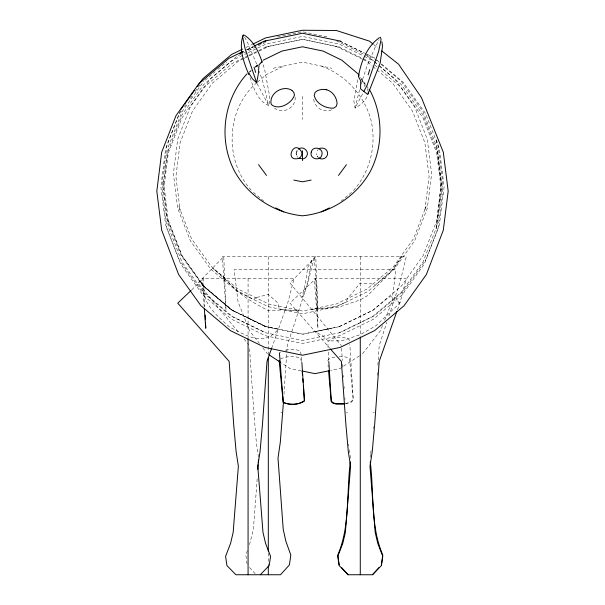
<?xml version="1.0" encoding="UTF-8"?>
<svg xmlns="http://www.w3.org/2000/svg" width="605" height="605" viewBox="0 0 605 605"><rect width="100%" height="100%" fill="white"/><g stroke="black" fill="none" stroke-linecap="round" stroke-linejoin="round"><path stroke-width="0.45" stroke-dasharray="3.02 2.27" d="M283.609 399.655L287.231 345.538L308.21 281.854L314.29 256.618L317.973 309.972L315.742 256.618L289.961 283.004L341.356 345.538M377.21 375.395L377.391 372.597M377.891 365.133L379.206 345.538L386.89 322.215M257.185 478.82L253.389 529.299L249.54 544.613M373.406 428.469L373.565 426.616M163.698 183.784L168.394 146.584M370.116 457.236L370.517 454.446M370.653 453.516L371.319 448.872M357.676 79.739L353.849 101.103L355.075 108.045C360.353 105.285 365.329 101.179 367.507 95.477M359.544 89.873L355.075 108.045L362.94 93.17M397.493 309.692L400.185 302.092L406.265 278.595L314.29 278.595L317.973 328.265L315.742 278.595L289.961 303.158L329.733 348.208M360.928 84.511L366.857 66.467L375.599 46.343L379.108 39.696M388.955 315.939L400.185 281.854L406.265 256.618L222.322 256.618L225.998 309.972L223.767 256.618L197.986 283.004L238.627 332.447M271.622 348.306L287.98 302.092L294.06 278.595L202.085 278.595L204.157 306.584M247.369 550.671L245.827 554.989L247.173 564.873M400.185 302.092L398.34 304.542L375.781 325.845L360.277 334.656L341.621 340.812L331.064 340.918L327.282 340.169L323.788 336.501L315.054 331.578L331.548 328.265M180.388 110.488L166.988 144.792L162.306 182.279L166.988 219.766L180.729 254.947L202.705 285.681L231.556 310.062L265.512 326.609L302.5 334.308L339.488 326.609L302.5 334.126L265.898 326.511L232.29 310.138L203.741 286.006L181.999 255.597L168.394 220.772M168.326 146.667L181.999 111.759M382.526 325.52L380.439 330.791L362.539 353.781L360.209 355.309M384.614 320.249L391.927 301.812L395.889 269.686L234.097 269.686L238.052 301.812L249.547 330.791L259.356 343.398M327.638 360.436L329.982 358.326L335.382 356.95M401.561 256.618L394.029 268.076L375.342 285.144C370.767 282.172 365.193 285.106 360.277 282.906L348.291 297.758L345.614 302.318L336.509 306.319L311.968 309.783L317.89 307.99L319.213 308.603L323.153 308.611L338.066 307.423L360.277 299.861L367.507 295.686L391.556 271.395L401.773 256.618M181.099 111.161L179.473 113.438L165.589 148.981L160.862 186.854L165.589 224.727L179.473 260.279L201.677 291.323L230.823 315.961L265.134 332.674L302.5 340.449L339.866 332.674L374.177 315.961L403.323 291.323L425.527 260.279L439.411 224.727L444.138 186.854L439.411 148.981L425.527 113.438L403.323 82.386L379.864 62.557M184.351 106.616L185.977 104.347M190.303 98.29L191.929 96.021M195.181 91.476L200.051 84.662M181.939 111.834L203.741 81.35M353.456 190.484C370.328 171.465 376.756 144.716 370.978 120.024C364.255 95.204 345.387 74.748 321.187 66.036M255.529 67.329L258.819 64.145M191.755 289.825L203.53 278.595L204.8 306.758M249.608 72.275L251.241 70.762M255.363 67.057L257.352 65.302M205.118 80.2L215.161 71.7M217.974 69.333L226.58 62.043M249.116 72.04L251.211 70.278M255.393 66.739L259.575 63.2M256.928 82.613C225.763 109.074 223.956 160.711 251.544 190.484M257.624 82.023L266.646 74.392L283.813 66.036M341.129 201.2L352.927 191.225M279.45 353.017L280.486 352.171M359.43 355.823L339.987 368.551L330.731 370.434M280.486 358.954C286.581 356.073 294.401 355.574 300.655 358.304L301.335 361.813M339.413 326.624L373.202 310.146L388.66 297.206L390.898 296.737L396.555 298.288L398.899 302.931L400.018 302.56M245.985 47.462L251.93 44.566M246.424 49.822L253.147 46.547M246.727 50.003L253.419 46.744M247.392 49.89L253.298 46.986M241.161 54.269L237.168 56.121L210.593 78.574L190.356 106.873L177.696 139.279L173.385 173.801L177.696 208.324L190.356 240.73L210.593 269.028L237.168 291.489L268.438 306.727L302.5 313.813L336.562 306.727L367.832 291.489L394.407 269.028L414.644 240.73L427.304 208.324L431.615 173.801L427.304 139.279L414.644 106.873L394.407 78.574L378.609 65.219M243.928 52.824L265.429 42.441M247.407 53.051L232.282 60.417L203.726 84.556L181.976 114.973L166.988 153.95L162.306 191.43L166.988 228.917L180.729 264.105L202.705 294.832L231.556 319.221L265.512 335.767L302.5 343.459L339.488 335.767L373.444 319.221L402.295 294.832L424.271 264.105L438.012 228.917L442.694 191.43L438.012 153.95L436.636 149.798L423.024 114.973L401.274 84.556L379.146 65.847M248.247 52.643L265.89 44.036L302.5 36.421L339.11 44.036L363.476 55.917M248.232 55.622L232.26 63.404L203.696 87.551L181.939 117.975L168.326 152.815L163.698 189.925L168.326 227.041L181.939 261.882L203.696 292.306L232.26 316.453L265.882 332.833M249.071 55.214L265.882 47.024M243.414 58.753L238.438 61.173L212.385 83.195L192.549 110.942L180.131 142.712L175.911 176.562L180.131 210.411L178.936 206.6L191.467 238.68L211.5 266.699L237.81 288.933L268.779 304.028L302.5 311.038L336.221 304.028L367.19 288.933L393.5 266.699L413.533 238.68L426.064 206.6L424.869 210.411L429.089 176.562L424.869 142.712L412.451 110.942L392.615 83.195L377.119 70.097M244.238 58.345L248.383 56.325M249.215 55.925L258.327 51.478M259.159 51.077L269.104 46.23M339.118 326.692L372.74 310.304L401.304 286.157L423.061 255.734L436.674 220.901L441.302 183.784L436.674 146.667L423.061 111.834L401.304 81.41L379.88 63.298M339.118 332.833L372.74 316.453L401.304 292.306L423.061 261.882L436.674 227.041L441.302 189.925L436.674 152.815L423.061 117.975L401.304 87.551L379.88 69.439M345.478 403.694L350.877 401.758L352.919 399.837L353.229 398.793L349.819 344.404M331.623 109.815C323.183 113.672 312.823 106.351 313.662 97.103M285.628 350.144C290.551 349.274 296.17 348.752 300.655 351.414L301.804 361.54M277.385 36.973L302.5 31.747L327.615 36.973M268.068 46.449L302.5 39.287L336.932 46.449M265.512 47.099L302.5 39.401L339.488 47.099M273.18 68.244L302.5 62.149L331.82 68.244M345.478 403.837L350.877 402.461L353.229 400.351L349.584 358.992L347.996 357.706L344.933 356.874L339.012 356.655M254.327 412.716L255.673 412.716M280.947 412.716L282.285 412.716M346.302 412.716L347.641 412.716M372.914 412.716L374.261 412.716M269.255 327.388C271.955 327.91 276.379 328.878 278.156 329.075C275.252 333.763 269.762 336.977 264.393 338.611C251.922 340.146 240.374 332.153 229.507 327.078C217.603 316.264 201.752 303.339 203.325 285.416L203.87 286.188L200.414 281.567L203.212 285.84L219.199 299.626L231.753 310.131L235.988 312.188M301.101 370.812L289.992 368.551L281.438 362.947M367.19 55.894L373.58 60.976M339.866 41.034L364.134 52.862M367.485 54.488L374.177 57.755L379.154 61.96M339.957 41.291L364.339 53.164M365.178 53.573L374.17 58.466M336.562 40.875L364.679 54.677M365.299 54.881L367.832 56.121M364.316 56.325L372.718 60.417M339.118 47.024L362.652 58.488M363.499 58.897L372.74 63.404M335.896 46.23L362.418 59.154M363.25 59.555L366.562 61.173L372.196 65.937M265.882 326.692L232.26 310.304L203.696 286.157L181.939 255.734L168.326 220.901L163.766 183.678M248.073 318.064L265.572 326.624M274.504 108.008C282.709 115.305 296.889 107.145 295.006 96.376M373.731 44.573L378.117 48.037M374.881 59.071L379.169 62.693M374.298 61.581L377.891 64.614M374.147 61.627L378.435 65.249M374.881 65.219L377.028 67.026M372.899 66.527L376.416 69.507M253.457 192.398L263.871 201.2M249.555 567.505L256.104 574.75M244.004 338.989L248.784 344.812M361.253 79.142L365.435 85.403M262.82 347.852L267.44 353.781M360.625 77.523L365.942 84.95M366.471 85.691L368.596 88.663M367.288 88.557L368.105 91.287M244.654 37.208L248.171 43.855L257.927 67.057M257.11 83.641L268.696 105.557L269.845 100.922L269.656 96.361L264.559 69.046L262.048 61.846M349.584 340.653L349.153 339.677C342.944 335.752 333.242 336.44 327.948 341.636L327.993 348.306M362.274 80.42L364.974 86.636M250.046 77.561C253.866 88.035 257.367 100.755 268.696 105.557L263.107 82.847L259.363 71.443M348.571 444.221L348.835 446.082M349.372 449.795L350.045 454.446M350.174 455.376L350.582 458.166M258.471 457.236L256.331 442.361L253.873 412.716L249.57 348.336M328.054 365.14L328.22 367.016M341.545 348.336L342.354 360.467M342.604 364.195L342.853 367.931M343.353 375.395L343.481 377.263M344.101 386.595L344.23 388.455M344.85 397.787L344.979 399.655M328.228 352.057L328.749 360.497M360.277 256.618L360.277 336.539M302.5 96.361L302.5 119.457M268.31 256.618L268.31 354.87M268.31 553.144L268.31 564.873M248.073 278.595L248.073 338.376M297.94 157.398A5.521 5.521 0 0 1 297.063 156.256M316.74 154.925A5.521 5.521 0 0 1 316.551 153.496M317.292 150.736A5.521 5.521 0 0 1 318.17 149.594M441.098 183.678L436.084 228.622L438.012 219.766L442.694 182.279L438.012 144.792L436.084 138.734L441.098 183.678M311.9 260.551L311.802 261.216C308.966 272.121 307.559 288.706 301.955 297.433L305.283 283.919L307.748 267.387L311.9 260.551M364.452 83.112L364.323 83.566L364.452 83.112M256.316 297.577L253.616 299.505L237.364 290.695L212.529 268.121L224.659 277.99L224.357 277.566L223.752 277.392L225.294 279.48L236.578 290.385C246.008 298.764 257.488 304.943 268.62 310.773L283.359 309.858L298.772 310.516L292.457 310.713L279.283 308.981L278.028 303.12L268.31 294.401L256.316 297.577"/><path stroke-width="0.91" d="M283.427 402.454L280.289 442.361L278.005 458.166L283.223 529.299L285.832 541.157L290.793 554.989L289.44 564.873L280.508 574.75L235.867 574.75L226.935 565.554L225.589 556.358L230.543 543.479L233.159 532.445L238.37 466.221L236.094 451.504L233.643 423.916L229.151 361.374L177.757 303.158L191.082 290.46M257.836 469.427L258.154 464.738M258.282 462.863L258.479 460.042M350.318 461.925C346.347 492.863 350.378 525.677 337.794 554.989L339.148 564.873M244.352 35.143C253.654 41.178 258.683 51.667 262.048 61.846L259 64.879L258.35 73.802L256.686 82.832L252.572 78.99L249.215 73.787L248.663 74.128C243.724 62.36 238.582 48.045 243.059 35.415M296.442 152.589L297.063 150.736M381.415 564.873L382.761 554.989C370.184 525.677 374.208 492.863 370.237 461.925M381.921 41.745L382.489 46.358L380.159 63.162L367.772 94.531L360.572 88.844L360.709 80.654A51.236 1.891 54.4 0 1 358.5 76.653C360.739 62.133 367.001 46.472 379.418 37.631M368.271 93.578L368.263 92.164M243.339 34.719L242.711 37.094L245.093 48.755L256.686 82.832M368.09 74.914L369.731 69.598M271.622 348.306L266.994 361.374L262.502 423.916L260.052 451.504L257.775 466.221L262.993 532.445L265.603 543.479L270.556 556.358L269.21 565.554L260.279 574.75M396.865 311.477L379.206 361.374L374.714 423.916L372.257 451.504L369.98 466.221L375.198 532.445L377.807 543.479L382.761 556.358L381.415 565.554L372.483 574.75L348.072 574.75L339.148 565.554L337.794 556.358L342.755 543.479L345.364 532.445L350.582 466.221L348.298 451.504L345.848 423.916L341.356 361.374L330.345 348.904M279.45 353.017L283.216 402.234C289.659 405.388 298.363 404.934 304.421 401.1L303.407 385.317M248.965 73.046L248.663 74.128M363.809 91.514L367.084 85.32L378.677 51.236L381.059 39.582L380.432 37.2M326.632 89.737C332.637 91.431 336.781 97.526 337.106 103.652L336.146 106.48L333.71 108.144C325.785 108.681 315.863 103.644 314.176 95.303L315.16 92.353L317.814 90.425L321.883 89.351L326.655 89.706L326.057 89.653M180.729 109.603L184.026 104.998M185.122 103.463L190.068 96.543M191.165 95.008L194.462 90.402M197.215 86.56L202.705 78.877L231.556 54.488L242.59 49.111M247.029 73.81C223.132 100.044 218.102 140.383 234.816 171.684C248.693 196.33 274.345 213.051 302.5 215.796C330.655 213.051 356.307 196.33 370.184 171.684C383.26 146.599 383.26 115.979 370.184 90.894L369.126 89.404M338.498 175.442L346.423 164.696M372.483 574.75L379.032 567.505M298.454 149.201C302.81 145.283 309.79 151.348 306.622 156.256A5.521 5.521 0 0 1 303.264 158.828L299.082 158.276C283.669 162.79 293.947 137.97 301.653 152.067A5.521 5.521 0 0 1 299.082 158.276M261.012 62.481L262.048 61.846M252.784 44.15L265.512 37.941L302.5 30.25L336.365 30.484L369.345 41.117L373.005 43.999M243.066 51.463L228.781 58.42L198.803 83.755L175.972 115.691L161.686 152.248L156.824 191.203L161.686 230.15L178.604 274.496L200.958 305.759L230.316 330.572L264.869 347.406L302.5 355.233L340.131 347.406L374.684 330.572L404.042 305.759L426.396 274.496L443.314 230.15L448.176 191.203L443.314 152.248L421.488 97.707L398.574 64.198L381.77 50.926M253.987 46.139L264.067 41.223L302.5 33.23L340.933 41.223M239.852 53.535L243.218 51.894M258.335 44.528L261.7 42.887M263.379 42.07L265.898 40.845M263.062 60.258L281.945 51.054L302.5 46.782L323.055 51.054L341.938 60.258L357.971 73.81L359.037 75.3M321.187 211.909L329.362 207.923M319.387 148.769C320.673 147.484 325.747 147.832 326.851 150.736A3.698 2.329 82.7 0 1 327.403 154.925C326.526 158.639 321.467 160.325 318.616 157.739M329.808 370.623L314.993 373.64L302.031 371.001M311.144 180.078L302.5 181.818L293.856 180.078M344.578 403.815L335.926 403.921L332.871 403.089L331.275 401.796L328.545 370.774M344.578 403.928L335.926 403.807L332.871 402.635L331.275 400.82L328.81 361.435M358.357 76.101L358.871 76.313M291.829 90.289C282.648 84.67 268.628 93.631 271.229 104.393C278.292 110.949 292.049 103.485 294.454 95.046L293.894 92.626L292.011 90.387M275.638 207.923L283.813 211.909M268.998 354.802L280.659 362.44M341.53 567.505L348.072 574.75M317.292 156.256L317.723 156.816M258.577 164.696L266.502 175.442M254.04 67.117L255.681 72.426M296.321 153.496L296.51 154.925M302.167 371.213L302.5 374.971M302.825 378.738L303.158 382.496M279.139 360.436L283.216 402.491C289.81 405.221 298.62 405.063 304.421 400.631L301.872 362.471M204.301 308.467L205.768 328.265L205.511 322.654M205.178 315.175L205.39 319.848M360.277 337.416L360.277 574.75M302.5 150.774L302.5 160.612M268.31 357.668L268.31 551.299M268.31 565.766L268.31 574.75M248.073 338.815L248.073 574.75M311.227 152.067C309.132 158.843 320.31 161.838 321.883 154.925C323.977 148.142 312.8 145.147 311.227 152.067"/></g></svg>
